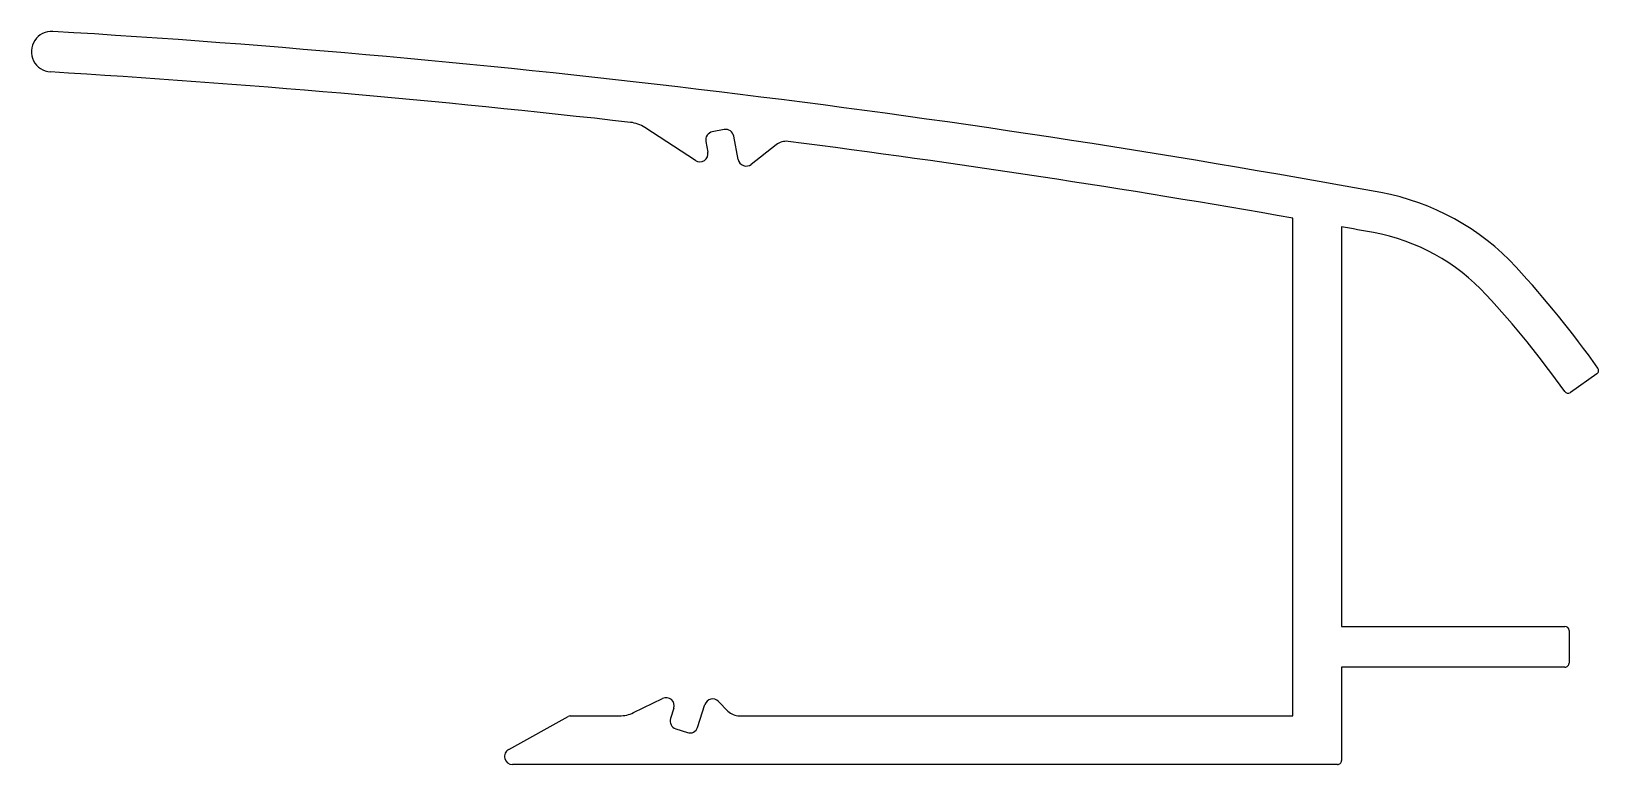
# Model space of a CAD drawing. Extents: x 7 to 103.4, y 4.4 to 49.5.
import ezdxf

# ---------------------------------------------------------------- set-up
doc = ezdxf.new("R2010")
doc.units = 0
doc.layers.get('0').update_dxf_attribs({"linetype": 'CONTINUOUS'})

msp = doc.modelspace()

# ---------------------------------------------------------------- linework, layer by layer
for p, q in [((47.851, 41.567), (44.73, 43.594)), ((49.625, 43.463), (48.888, 43.323)), ((49.625, 43.463), (49.625, 43.463)), ((48.491, 42.738), (48.617, 42.079)), ((48.491, 42.738), (48.491, 42.738)), ((50.485, 41.623), (50.21, 43.066)), ((52.812, 42.527), (51.284, 41.323)), ((52.812, 42.527), (52.812, 42.527)), ((84.605, 7.396), (84.605, 38.017)), ((87.605, 37.483), (87.605, 12.896)), ((103.321, 28.44), (101.686, 27.288)), ((87.605, 12.896), (101.355, 12.896)), ((101.605, 12.646), (101.605, 10.646)), ((87.605, 10.396), (87.605, 4.646)), ((101.355, 10.396), (87.605, 10.396)), ((44.047, 7.598), (45.829, 8.467)), ((46.523, 7.862), (46.32, 7.228)), ((47.984, 6.688), (48.435, 8.092)), ((49.265, 8.288), (49.855, 7.693)), ((36.363, 5.333), (40.027, 7.364)), ((40.149, 7.396), (43.171, 7.396)), ((44.047, 7.598), (44.047, 7.598)), ((50.561, 7.396), (84.605, 7.396)), ((46.642, 6.596), (47.356, 6.367)), ((87.355, 4.396), (36.604, 4.396))]:
    msp.add_line(p, q)
for centre, radius, start, end in [((8.24, 48.256), 1.25, 86.50382, 266.50385), ((-32.626, -629.263), 680, 79.608803, 86.548149), ((-32.626, -629.263), 677.5, 83.51785, 86.548317), ((43.638, 41.918), 2, 56.90588, 83.65812), ((49.719, 42.972), 0.5, 10.79272, 100.79201), ((48.982, 42.832), 0.5, 100.79201, 190.79283), ((53.431, 41.741), 1, 82.69165, 128.24101), ((-32.626, -629.263), 677.5, 80.035658, 82.69166), ((48.125, 41.985), 0.5, 236.75901, 10.79283), ((50.976, 41.717), 0.5, 190.79241, 307.99399), ((87.318, 24.831), 15, 42.69777, 79.60881), ((-32.626, -629.263), 677.5, 79.608808, 79.777947), ((87.318, 24.831), 12.5, 42.64611, 79.60877), ((52.027, -7.704), 63, 35.39835, 42.6788), ((52.027, -7.704), 60.5, 35.40587, 42.66736), ((103.177, 28.644), 0.25, 305.16986, 35.39835), ((101.542, 27.492), 0.25, 215.40587, 305.16986), ((101.355, 12.646), 0.25, 0.00001, 90), ((101.355, 10.646), 0.25, 270, 0.00001), ((46.048, 8.017), 0.5, 341.90483, 115.9968), ((48.91, 7.936), 0.5, 44.75893, 161.90507), ((40.149, 7.146), 0.25, 89.99997, 118.99997), ((43.171, 9.396), 2, 269.99997, 295.9968), ((46.795, 7.073), 0.5, 161.90483, 252.20771), ((50.567, 8.396), 1, 224.62203, 269.65013), ((47.509, 6.843), 0.5, 252.20742, 341.92049), ((36.605, 4.896), 0.5, 118.93038, 269.82272), ((87.355, 4.646), 0.25, 270, 0.00004)]:
    msp.add_arc(centre, radius, start, end)

doc.saveas('drawing.dxf')
